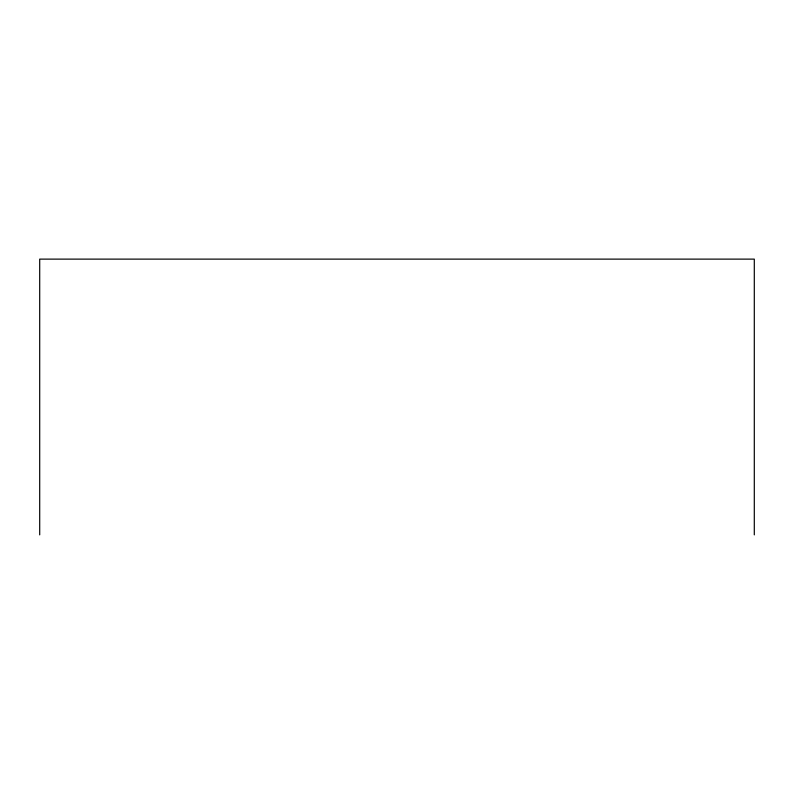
<?xml version="1.0" encoding="UTF-8"?>
<svg xmlns="http://www.w3.org/2000/svg" width="794" height="794" viewBox="0 0 794 794"><rect width="100%" height="100%" fill="white"/><g stroke="black" fill="none" stroke-linecap="round" stroke-linejoin="round"><path stroke-width="1.19" d="M754.3 534.878L754.3 259.122L39.7 259.122L39.7 534.878"/></g></svg>
